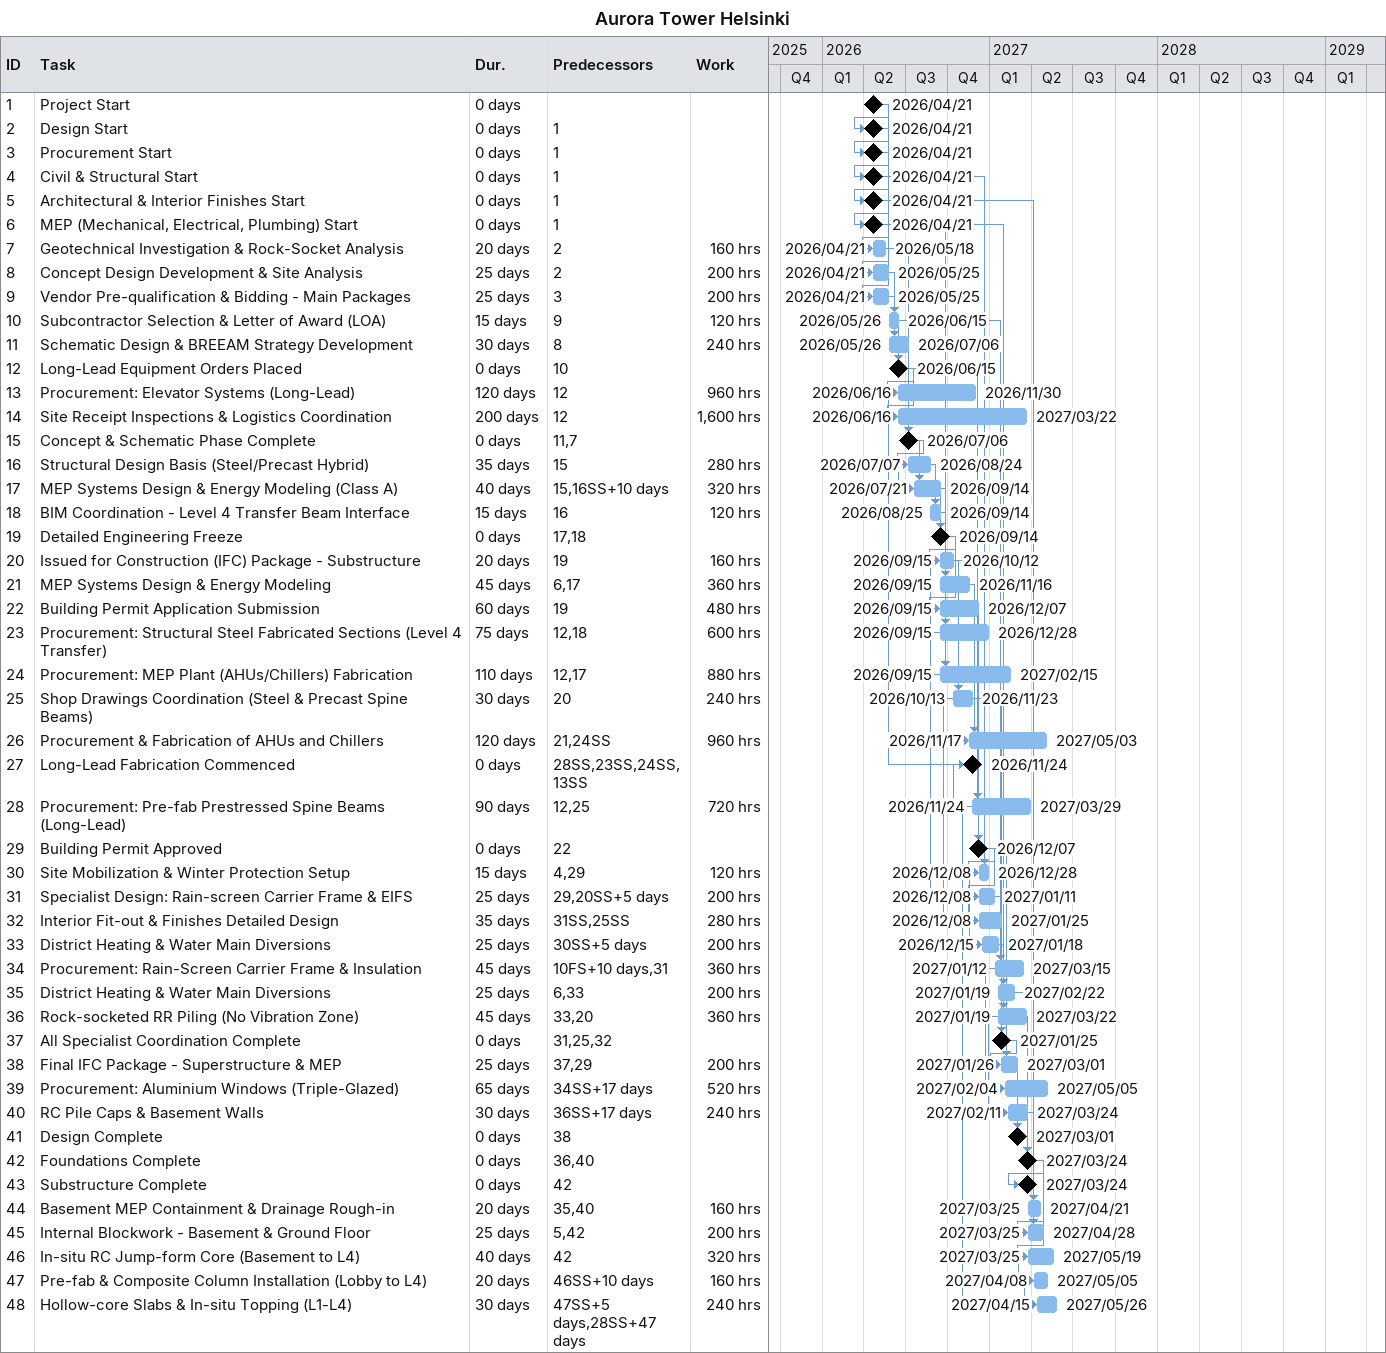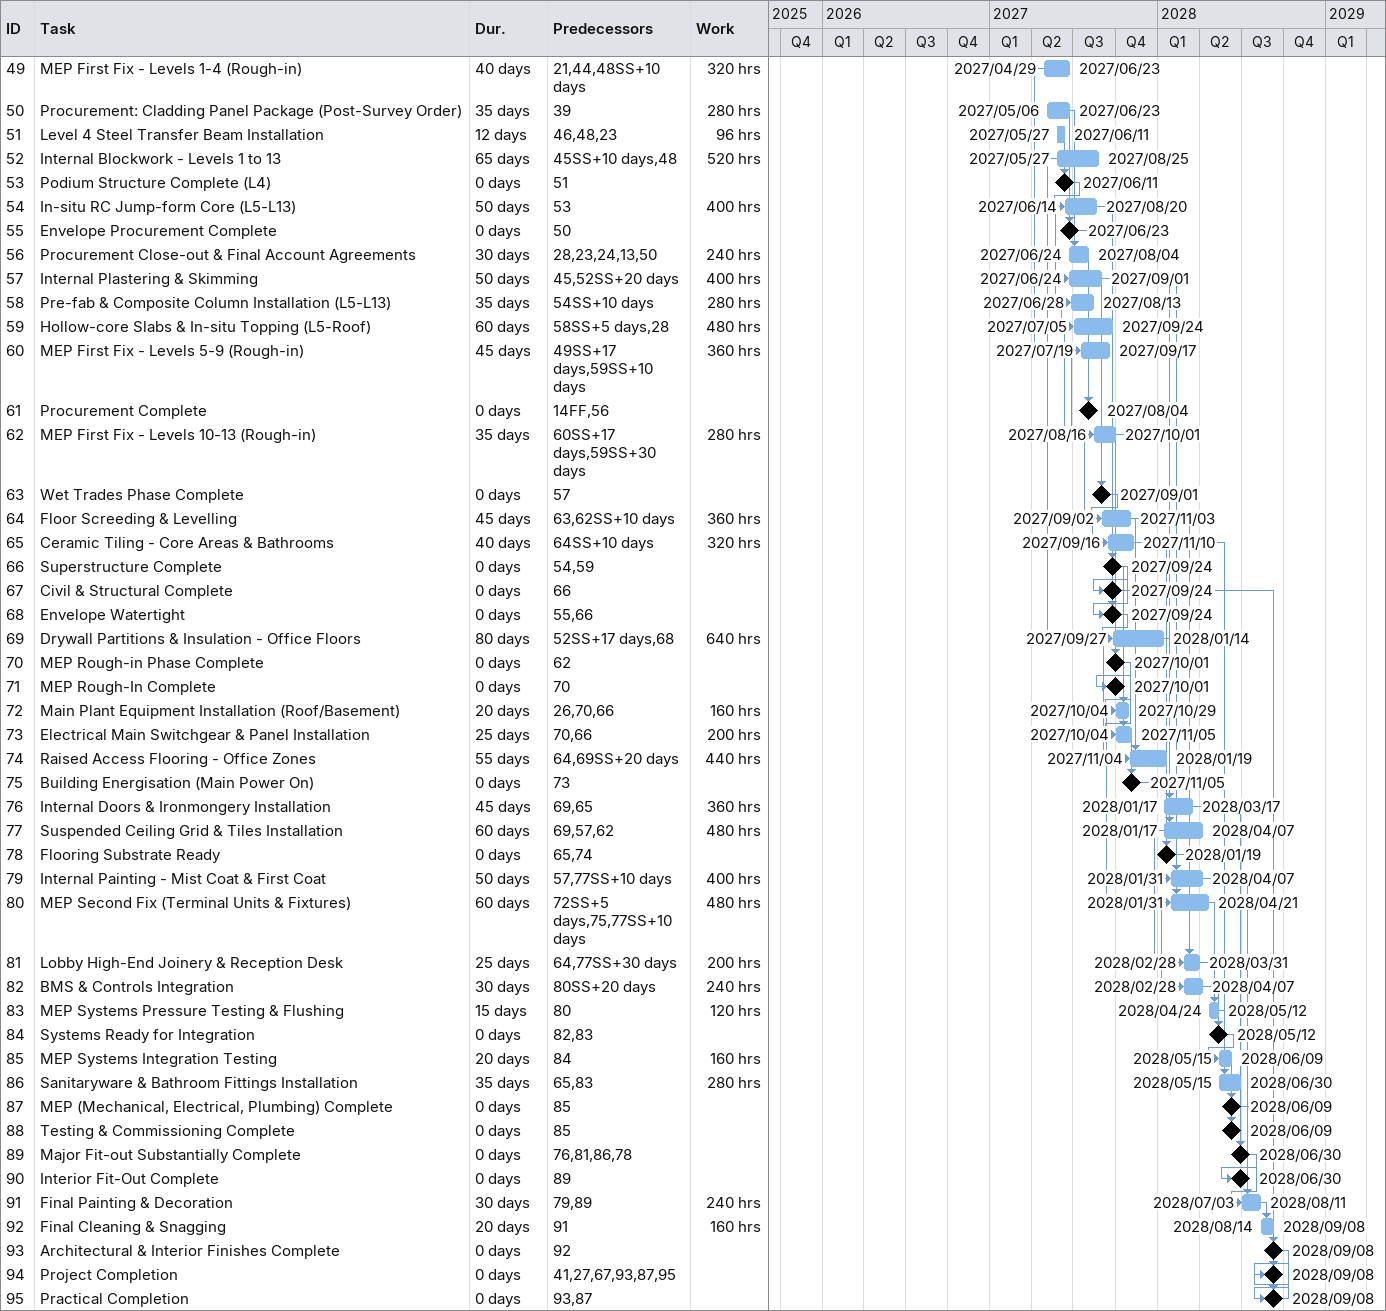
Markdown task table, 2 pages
Aurora Tower Helsinki

| ID | Task | Duration | Start | Finish | Predecessors | Work (h) |
|---|---|---|---|---|---|---|
| 1 | Project Start | 0d | 2026-04-21 | 2026-04-21 |  |  |
| 2 | Design Start | 0d | 2026-04-21 | 2026-04-21 | 1 |  |
| 3 | Procurement Start | 0d | 2026-04-21 | 2026-04-21 | 1 |  |
| 4 | Civil & Structural Start | 0d | 2026-04-21 | 2026-04-21 | 1 |  |
| 5 | Architectural & Interior Finishes Start | 0d | 2026-04-21 | 2026-04-21 | 1 |  |
| 6 | MEP (Mechanical, Electrical, Plumbing) Start | 0d | 2026-04-21 | 2026-04-21 | 1 |  |
| 7 | Geotechnical Investigation & Rock-Socket Analysis | 20d | 2026-04-21 | 2026-05-18 | 2 | 160 |
| 8 | Concept Design Development & Site Analysis | 25d | 2026-04-21 | 2026-05-25 | 2 | 200 |
| 9 | Vendor Pre-qualification & Bidding - Main Packages | 25d | 2026-04-21 | 2026-05-25 | 3 | 200 |
| 10 | Subcontractor Selection & Letter of Award (LOA) | 15d | 2026-05-26 | 2026-06-15 | 9 | 120 |
| 11 | Schematic Design & BREEAM Strategy Development | 30d | 2026-05-26 | 2026-07-06 | 8 | 240 |
| 12 | Long-Lead Equipment Orders Placed | 0d | 2026-06-15 | 2026-06-15 | 10 |  |
| 13 | Procurement: Elevator Systems (Long-Lead) | 120d | 2026-06-16 | 2026-11-30 | 12 | 960 |
| 14 | Site Receipt Inspections & Logistics Coordination | 200d | 2026-06-16 | 2027-03-22 | 12 | 1600 |
| 15 | Concept & Schematic Phase Complete | 0d | 2026-07-06 | 2026-07-06 | 11, 7 |  |
| 16 | Structural Design Basis (Steel/Precast Hybrid) | 35d | 2026-07-07 | 2026-08-24 | 15 | 280 |
| 17 | MEP Systems Design & Energy Modeling (Class A) | 40d | 2026-07-21 | 2026-09-14 | 15, 16SS+10d | 320 |
| 18 | BIM Coordination - Level 4 Transfer Beam Interface | 15d | 2026-08-25 | 2026-09-14 | 16 | 120 |
| 19 | Detailed Engineering Freeze | 0d | 2026-09-14 | 2026-09-14 | 17, 18 |  |
| 20 | Issued for Construction (IFC) Package - Substructure | 20d | 2026-09-15 | 2026-10-12 | 19 | 160 |
| 21 | MEP Systems Design & Energy Modeling | 45d | 2026-09-15 | 2026-11-16 | 6, 17 | 360 |
| 22 | Building Permit Application Submission | 60d | 2026-09-15 | 2026-12-07 | 19 | 480 |
| 23 | Procurement: Structural Steel Fabricated Sections (Level 4 Transfer) | 75d | 2026-09-15 | 2026-12-28 | 12, 18 | 600 |
| 24 | Procurement: MEP Plant (AHUs/Chillers) Fabrication | 110d | 2026-09-15 | 2027-02-15 | 12, 17 | 880 |
| 25 | Shop Drawings Coordination (Steel & Precast Spine Beams) | 30d | 2026-10-13 | 2026-11-23 | 20 | 240 |
| 26 | Procurement & Fabrication of AHUs and Chillers | 120d | 2026-11-17 | 2027-05-03 | 21, 24SS | 960 |
| 27 | Long-Lead Fabrication Commenced | 0d | 2026-11-24 | 2026-11-24 | 28SS, 23SS, 24SS, 13SS |  |
| 28 | Procurement: Pre-fab Prestressed Spine Beams (Long-Lead) | 90d | 2026-11-24 | 2027-03-29 | 12, 25 | 720 |
| 29 | Building Permit Approved | 0d | 2026-12-07 | 2026-12-07 | 22 |  |
| 30 | Site Mobilization & Winter Protection Setup | 15d | 2026-12-08 | 2026-12-28 | 4, 29 | 120 |
| 31 | Specialist Design: Rain-screen Carrier Frame & EIFS | 25d | 2026-12-08 | 2027-01-11 | 29, 20SS+5d | 200 |
| 32 | Interior Fit-out & Finishes Detailed Design | 35d | 2026-12-08 | 2027-01-25 | 31SS, 25SS | 280 |
| 33 | District Heating & Water Main Diversions | 25d | 2026-12-15 | 2027-01-18 | 30SS+5d | 200 |
| 34 | Procurement: Rain-Screen Carrier Frame & Insulation | 45d | 2027-01-12 | 2027-03-15 | 10FS+10d, 31 | 360 |
| 35 | District Heating & Water Main Diversions | 25d | 2027-01-19 | 2027-02-22 | 6, 33 | 200 |
| 36 | Rock-socketed RR Piling (No Vibration Zone) | 45d | 2027-01-19 | 2027-03-22 | 33, 20 | 360 |
| 37 | All Specialist Coordination Complete | 0d | 2027-01-25 | 2027-01-25 | 31, 25, 32 |  |
| 38 | Final IFC Package - Superstructure & MEP | 25d | 2027-01-26 | 2027-03-01 | 37, 29 | 200 |
| 39 | Procurement: Aluminium Windows (Triple-Glazed) | 65d | 2027-02-04 | 2027-05-05 | 34SS+17d | 520 |
| 40 | RC Pile Caps & Basement Walls | 30d | 2027-02-11 | 2027-03-24 | 36SS+17d | 240 |
| 41 | Design Complete | 0d | 2027-03-01 | 2027-03-01 | 38 |  |
| 42 | Foundations Complete | 0d | 2027-03-24 | 2027-03-24 | 36, 40 |  |
| 43 | Substructure Complete | 0d | 2027-03-24 | 2027-03-24 | 42 |  |
| 44 | Basement MEP Containment & Drainage Rough-in | 20d | 2027-03-25 | 2027-04-21 | 35, 40 | 160 |
| 45 | Internal Blockwork - Basement & Ground Floor | 25d | 2027-03-25 | 2027-04-28 | 5, 42 | 200 |
| 46 | In-situ RC Jump-form Core (Basement to L4) | 40d | 2027-03-25 | 2027-05-19 | 42 | 320 |
| 47 | Pre-fab & Composite Column Installation (Lobby to L4) | 20d | 2027-04-08 | 2027-05-05 | 46SS+10d | 160 |
| 48 | Hollow-core Slabs & In-situ Topping (L1-L4) | 30d | 2027-04-15 | 2027-05-26 | 47SS+5d, 28SS+47d | 240 |
| 49 | MEP First Fix - Levels 1-4 (Rough-in) | 40d | 2027-04-29 | 2027-06-23 | 21, 44, 48SS+10d | 320 |
| 50 | Procurement: Cladding Panel Package (Post-Survey Order) | 35d | 2027-05-06 | 2027-06-23 | 39 | 280 |
| 51 | Level 4 Steel Transfer Beam Installation | 12d | 2027-05-27 | 2027-06-11 | 46, 48, 23 | 96 |
| 52 | Internal Blockwork - Levels 1 to 13 | 65d | 2027-05-27 | 2027-08-25 | 45SS+10d, 48 | 520 |
| 53 | Podium Structure Complete (L4) | 0d | 2027-06-11 | 2027-06-11 | 51 |  |
| 54 | In-situ RC Jump-form Core (L5-L13) | 50d | 2027-06-14 | 2027-08-20 | 53 | 400 |
| 55 | Envelope Procurement Complete | 0d | 2027-06-23 | 2027-06-23 | 50 |  |
| 56 | Procurement Close-out & Final Account Agreements | 30d | 2027-06-24 | 2027-08-04 | 28, 23, 24, 13, 50 | 240 |
| 57 | Internal Plastering & Skimming | 50d | 2027-06-24 | 2027-09-01 | 45, 52SS+20d | 400 |
| 58 | Pre-fab & Composite Column Installation (L5-L13) | 35d | 2027-06-28 | 2027-08-13 | 54SS+10d | 280 |
| 59 | Hollow-core Slabs & In-situ Topping (L5-Roof) | 60d | 2027-07-05 | 2027-09-24 | 58SS+5d, 28 | 480 |
| 60 | MEP First Fix - Levels 5-9 (Rough-in) | 45d | 2027-07-19 | 2027-09-17 | 49SS+17d, 59SS+10d | 360 |
| 61 | Procurement Complete | 0d | 2027-08-04 | 2027-08-04 | 14FF, 56 |  |
| 62 | MEP First Fix - Levels 10-13 (Rough-in) | 35d | 2027-08-16 | 2027-10-01 | 60SS+17d, 59SS+30d | 280 |
| 63 | Wet Trades Phase Complete | 0d | 2027-09-01 | 2027-09-01 | 57 |  |
| 64 | Floor Screeding & Levelling | 45d | 2027-09-02 | 2027-11-03 | 63, 62SS+10d | 360 |
| 65 | Ceramic Tiling - Core Areas & Bathrooms | 40d | 2027-09-16 | 2027-11-10 | 64SS+10d | 320 |
| 66 | Superstructure Complete | 0d | 2027-09-24 | 2027-09-24 | 54, 59 |  |
| 67 | Civil & Structural Complete | 0d | 2027-09-24 | 2027-09-24 | 66 |  |
| 68 | Envelope Watertight | 0d | 2027-09-24 | 2027-09-24 | 55, 66 |  |
| 69 | Drywall Partitions & Insulation - Office Floors | 80d | 2027-09-27 | 2028-01-14 | 52SS+17d, 68 | 640 |
| 70 | MEP Rough-in Phase Complete | 0d | 2027-10-01 | 2027-10-01 | 62 |  |
| 71 | MEP Rough-In Complete | 0d | 2027-10-01 | 2027-10-01 | 70 |  |
| 72 | Main Plant Equipment Installation (Roof/Basement) | 20d | 2027-10-04 | 2027-10-29 | 26, 70, 66 | 160 |
| 73 | Electrical Main Switchgear & Panel Installation | 25d | 2027-10-04 | 2027-11-05 | 70, 66 | 200 |
| 74 | Raised Access Flooring - Office Zones | 55d | 2027-11-04 | 2028-01-19 | 64, 69SS+20d | 440 |
| 75 | Building Energisation (Main Power On) | 0d | 2027-11-05 | 2027-11-05 | 73 |  |
| 76 | Internal Doors & Ironmongery Installation | 45d | 2028-01-17 | 2028-03-17 | 69, 65 | 360 |
| 77 | Suspended Ceiling Grid & Tiles Installation | 60d | 2028-01-17 | 2028-04-07 | 69, 57, 62 | 480 |
| 78 | Flooring Substrate Ready | 0d | 2028-01-19 | 2028-01-19 | 65, 74 |  |
| 79 | Internal Painting - Mist Coat & First Coat | 50d | 2028-01-31 | 2028-04-07 | 57, 77SS+10d | 400 |
| 80 | MEP Second Fix (Terminal Units & Fixtures) | 60d | 2028-01-31 | 2028-04-21 | 72SS+5d, 75, 77SS+10d | 480 |
| 81 | Lobby High-End Joinery & Reception Desk | 25d | 2028-02-28 | 2028-03-31 | 64, 77SS+30d | 200 |
| 82 | BMS & Controls Integration | 30d | 2028-02-28 | 2028-04-07 | 80SS+20d | 240 |
| 83 | MEP Systems Pressure Testing & Flushing | 15d | 2028-04-24 | 2028-05-12 | 80 | 120 |
| 84 | Systems Ready for Integration | 0d | 2028-05-12 | 2028-05-12 | 82, 83 |  |
| 85 | MEP Systems Integration Testing | 20d | 2028-05-15 | 2028-06-09 | 84 | 160 |
| 86 | Sanitaryware & Bathroom Fittings Installation | 35d | 2028-05-15 | 2028-06-30 | 65, 83 | 280 |
| 87 | MEP (Mechanical, Electrical, Plumbing) Complete | 0d | 2028-06-09 | 2028-06-09 | 85 |  |
| 88 | Testing & Commissioning Complete | 0d | 2028-06-09 | 2028-06-09 | 85 |  |
| 89 | Major Fit-out Substantially Complete | 0d | 2028-06-30 | 2028-06-30 | 76, 81, 86, 78 |  |
| 90 | Interior Fit-Out Complete | 0d | 2028-06-30 | 2028-06-30 | 89 |  |
| 91 | Final Painting & Decoration | 30d | 2028-07-03 | 2028-08-11 | 79, 89 | 240 |
| 92 | Final Cleaning & Snagging | 20d | 2028-08-14 | 2028-09-08 | 91 | 160 |
| 93 | Architectural & Interior Finishes Complete | 0d | 2028-09-08 | 2028-09-08 | 92 |  |
| 94 | Project Completion | 0d | 2028-09-08 | 2028-09-08 | 41, 27, 67, 93, 87, 95 |  |
| 95 | Practical Completion | 0d | 2028-09-08 | 2028-09-08 | 93, 87 |  |
